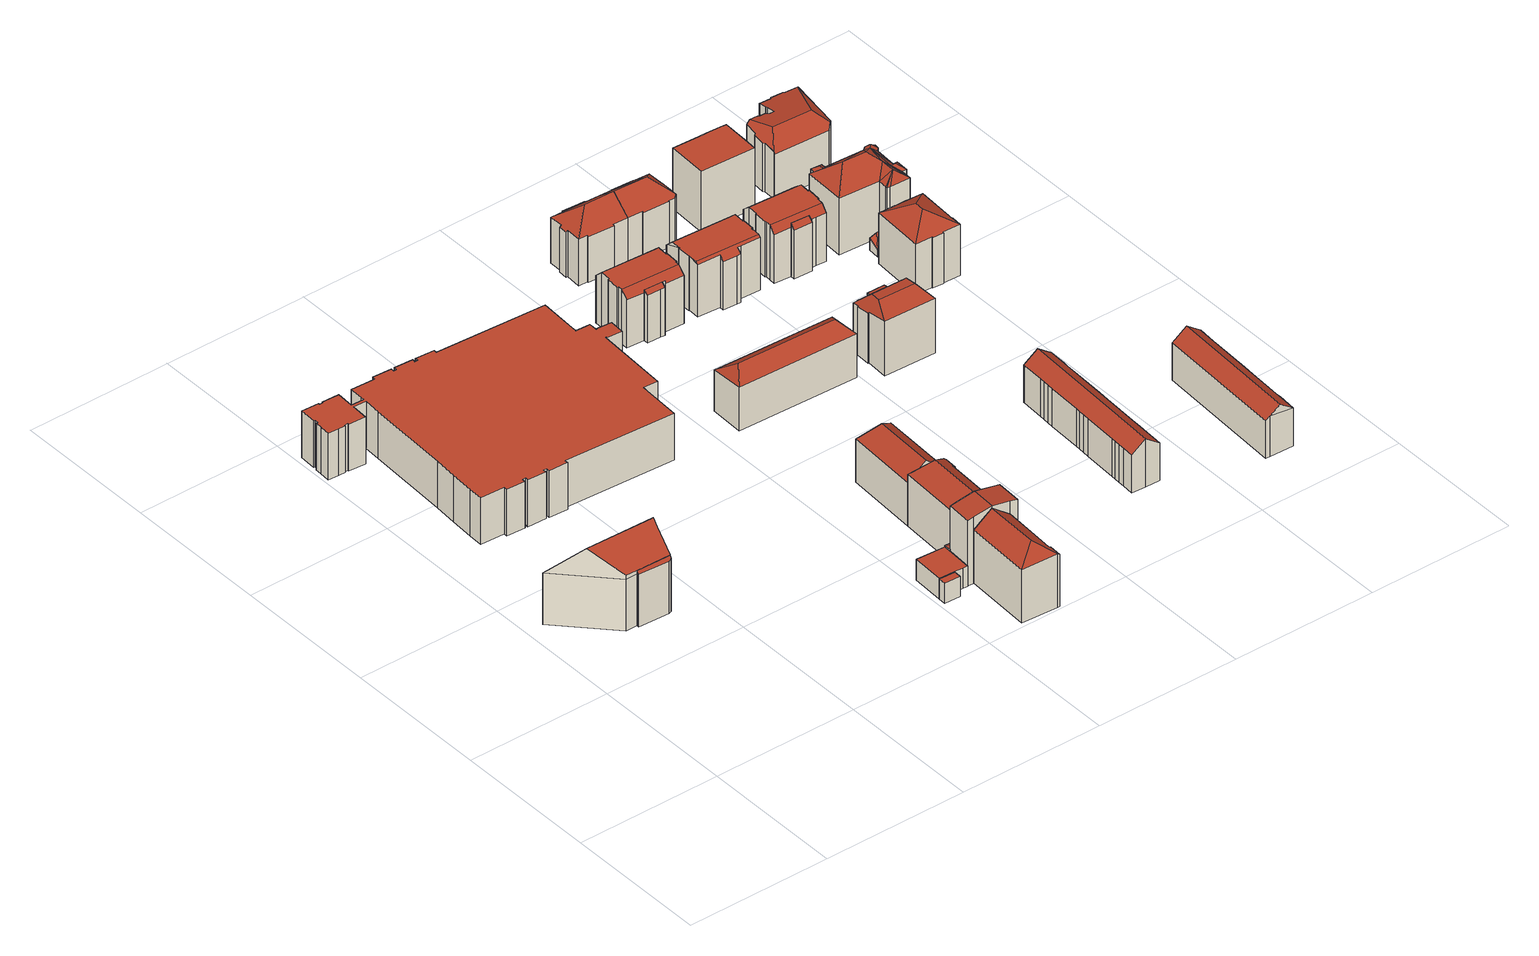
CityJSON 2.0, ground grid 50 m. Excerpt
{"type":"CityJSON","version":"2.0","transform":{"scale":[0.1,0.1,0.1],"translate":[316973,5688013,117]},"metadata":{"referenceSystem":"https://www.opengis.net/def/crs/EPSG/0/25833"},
"CityObjects":{
"building1":{"type":"Building","attributes":{"name":"Hochschule für Technik, Wirtschaft und Kultur Leipzig","Gemeindeschluessel":14713000,"Geometrietyp2DReferenz":"3000","function":"31001_3023","roofType":"9999"},"children":["building1-1","building1-2"]},
"building1-1":{"type":"BuildingPart","attributes":{"Dachtyp_tdc":"tdcPolyFlatRoof","Dachneigung":56.06,"QualitaetDacherkennung":52,"Geometrietyp2DReferenz":"3000","roofType":"2100","measuredHeight":19.74},"parents":["building1"],"geometry":[{"type":"MultiSurface","lod":"2","boundaries":[[[0,1,2,3,4]],[[1,5,6,2]],[[5,7,8,6]],[[7,9,10,8]],[[9,11,12,10]],[[11,13,14,15,12]],[[11,9,7,5,1,0,13]],[[15,3,2,6,8,10,12]],[[4,3,15,14]],[[4,14,13,0]]],"semantics":{"surfaces":[{"type":"WallSurface"},{"type":"RoofSurface"},{"type":"GroundSurface"},{"type":"ClosureSurface"}],"values":[0,0,0,0,0,0,1,2,3,3]}}]},
"building1-2":{"type":"BuildingPart","attributes":{"Dachtyp_tdc":"tdcGableRoof","Dachneigung":48.53,"QualitaetDacherkennung":80,"Geometrietyp2DReferenz":"3000","roofType":"3100","measuredHeight":28.49},"parents":["building1"],"geometry":[{"type":"MultiSurface","lod":"2","boundaries":[[[16,17,18,19]],[[17,20,21,18]],[[20,4,3,21]],[[14,22,23,15]],[[22,24,25,23]],[[24,16,19,25]],[[24,26,27,28,16]],[[29,30,31,27,26,32]],[[14,13,29,32,22]],[[22,32,26,24]],[[20,31,30,0,4]],[[17,28,27,31,20]],[[16,28,17]],[[19,18,21,3,15,23,25]],[[15,3,4,14]],[[29,13,0,30]],[[4,0,13,14]]],"semantics":{"surfaces":[{"type":"WallSurface"},{"type":"RoofSurface"},{"type":"GroundSurface"},{"type":"ClosureSurface"}],"values":[0,0,0,0,0,0,1,1,0,0,0,0,0,2,3,0,3]}}]},
"building2":{"type":"Building","attributes":{"name":"Hochschule für Technik, Wirtschaft und Kultur Leipzig","Dachtyp_tdc":"tdcGableRoof","Gemeindeschluessel":14713000,"Dachneigung":43.23,"QualitaetDacherkennung":85,"Geometrietyp2DReferenz":"3000","function":"31001_3023","roofType":"3100","measuredHeight":15.2},"geometry":[{"type":"MultiSurface","lod":"2","boundaries":[[[33,34,35,36]],[[34,37,38,35]],[[37,39,40,38]],[[39,33,36,40]],[[37,34,41]],[[33,39,42]],[[34,33,42,41]],[[39,37,41,42]],[[36,35,38,40]]],"semantics":{"surfaces":[{"type":"WallSurface"},{"type":"RoofSurface"},{"type":"GroundSurface"}],"values":[0,0,0,0,0,0,1,1,2]}}]},
"building3":{"type":"Building","attributes":{"Dachtyp_tdc":"tdcPolyFlatRoof","Gemeindeschluessel":14713000,"Dachneigung":0,"QualitaetDacherkennung":13,"Geometrietyp2DReferenz":"3000","function":"31001_9998","roofType":"1000","measuredHeight":16.68},"geometry":[{"type":"MultiSurface","lod":"2","boundaries":[[[43,44,45,46]],[[44,47,48,45]],[[47,49,50,48]],[[49,51,52,50]],[[51,53,54,52]],[[53,55,56,54]],[[55,57,58,56]],[[57,59,60,58]],[[59,61,62,60]],[[61,63,64,62]],[[63,65,66,64]],[[65,67,68,66]],[[67,69,70,68]],[[69,71,72,70]],[[71,73,74,72]],[[73,75,76,74]],[[75,77,78,76]],[[77,79,80,78]],[[79,81,82,80]],[[81,83,84,82]],[[83,85,86,84]],[[85,87,88,86]],[[87,89,90,88]],[[89,91,92,90]],[[91,93,94,92]],[[93,95,96,94]],[[95,97,98,96]],[[97,99,100,98]],[[99,101,102,100]],[[101,103,104,102]],[[103,105,106,104]],[[105,107,108,106]],[[107,109,110,108]],[[109,111,112,110]],[[111,113,114,112]],[[113,115,116,114]],[[115,117,118,116]],[[117,119,120,118]],[[119,121,122,120]],[[121,123,124,122]],[[123,125,126,124]],[[125,127,128,126]],[[127,129,130,128]],[[129,131,132,130]],[[131,133,134,132]],[[133,135,136,134]],[[135,137,138,136]],[[137,139,140,138]],[[139,141,142,140]],[[141,143,144,142]],[[143,145,146,144]],[[145,147,148,146]],[[147,149,150,148]],[[149,151,152,150]],[[151,153,154,152]],[[153,155,156,154]],[[155,157,158,156]],[[157,159,160,158]],[[159,161,162,160]],[[161,163,164,162]],[[163,165,166,164]],[[165,167,168,166]],[[167,169,170,168]],[[169,171,172,170]],[[171,173,174,172]],[[173,175,176,174]],[[175,177,178,176]],[[177,179,180,178]],[[179,181,182,180]],[[181,183,184,182]],[[183,43,46,184]],[[183,181,179,177,175,173,171,169,167,165,163,161,159,157,155,153,151,149,147,145,143,141,139,137,135,133,131,129,127,125,123,121,119,117,115,113,111,109,107,105,103,101,99,97,95,93,91,89,87,85,83,81,79,77,75,73,71,69,67,65,63,61,59,57,55,53,51,49,47,44,43]],[[46,45,48,50,52,54,56,58,60,62,64,66,68,70,72,74,76,78,80,82,84,86,88,90,92,94,96,98,100,102,104,106,108,110,112,114,116,118,120,122,124,126,128,130,132,134,136,138,140,142,144,146,148,150,152,154,156,158,160,162,164,166,168,170,172,174,176,178,180,182,184]]],"semantics":{"surfaces":[{"type":"WallSurface"},{"type":"RoofSurface"},{"type":"GroundSurface"}],"values":[0,0,0,0,0,0,0,0,0,0,0,0,0,0,0,0,0,0,0,0,0,0,0,0,0,0,0,0,0,0,0,0,0,0,0,0,0,0,0,0,0,0,0,0,0,0,0,0,0,0,0,0,0,0,0,0,0,0,0,0,0,0,0,0,0,0,0,0,0,0,0,1,2]}}]},
"building4":{"type":"Building","attributes":{"Gemeindeschluessel":14713000,"Geometrietyp2DReferenz":"3000","function":"31001_9998","roofType":"9999"},"children":["building4-1","building4-2","building4-3"]},
"building4-1":{"type":"BuildingPart","attributes":{"Dachtyp_tdc":"tdcFreeFormRoof","Dachneigung":16.24,"QualitaetDacherkennung":38,"Geometrietyp2DReferenz":"3000","roofType":"5000","measuredHeight":8.19},"parents":["building4"],"geometry":[{"type":"MultiSurface","lod":"2","boundaries":[[[185,186,187,188,189]],[[190,191,192,193,194]],[[191,195,196,192]],[[195,185,189,196]],[[190,186,197,198]],[[186,185,197]],[[185,195,198,197]],[[195,191,190,198]],[[189,188,193,192,196]],[[194,187,186,190]],[[193,188,187,194]]],"semantics":{"surfaces":[{"type":"WallSurface"},{"type":"RoofSurface"},{"type":"GroundSurface"},{"type":"ClosureSurface"}],"values":[0,0,0,0,1,1,1,1,2,0,3]}}]},
"building4-2":{"type":"BuildingPart","attributes":{"Dachtyp_tdc":"tdcPolyFlatRoof","Dachneigung":0,"QualitaetDacherkennung":84,"Geometrietyp2DReferenz":"3000","roofType":"1000","measuredHeight":7.29},"parents":["building4"],"geometry":[{"type":"MultiSurface","lod":"2","boundaries":[[[199,200,201,202,203]],[[204,205,206,207,208]],[[205,209,210,206]],[[209,211,192,210]],[[187,212,213,188]],[[212,199,203,213]],[[212,187,194,211,209,205,204,200,199]],[[203,202,207,206,210,192,193,188,213]],[[208,201,200,204]],[[208,207,202,201]],[[193,192,211,194]],[[188,193,194,187]]],"semantics":{"surfaces":[{"type":"WallSurface"},{"type":"RoofSurface"},{"type":"GroundSurface"},{"type":"ClosureSurface"}],"values":[0,0,0,0,0,0,1,2,0,3,0,3]}}]},
"building4-3":{"type":"BuildingPart","attributes":{"Dachtyp_tdc":"tdcPolyFlatRoof","Dachneigung":0,"QualitaetDacherkennung":73,"Geometrietyp2DReferenz":"3000","roofType":"1000","measuredHeight":7.26},"parents":["building4"],"geometry":[{"type":"MultiSurface","lod":"2","boundaries":[[[201,214,215,202]],[[214,216,217,215]],[[216,218,219,217]],[[218,208,207,219]],[[208,218,216,214,201]],[[202,215,217,219,207]],[[202,207,208,201]]],"semantics":{"surfaces":[{"type":"WallSurface"},{"type":"RoofSurface"},{"type":"GroundSurface"},{"type":"ClosureSurface"}],"values":[0,0,0,0,1,2,3]}}]},
"building5":{"type":"Building","attributes":{"Dachtyp_tdc":"tdcHipAndGableRoof","Gemeindeschluessel":14713000,"Dachneigung":38.61,"QualitaetDacherkennung":91,"Geometrietyp2DReferenz":"3000","function":"31001_9998","roofType":"5000","measuredHeight":24.25},"geometry":[{"type":"MultiSurface","lod":"2","boundaries":[[[220,221,222,223]],[[221,224,225,222]],[[224,226,227,225]],[[226,228,229,227]],[[228,230,231,229]],[[230,232,233,231]],[[232,234,235,233]],[[234,220,223,235]],[[230,228,236]],[[228,226,224,221,220,234,236]],[[234,232,230,236]],[[223,222,225,227,229,231,233,235]]],"semantics":{"surfaces":[{"type":"WallSurface"},{"type":"RoofSurface"},{"type":"GroundSurface"}],"values":[0,0,0,0,0,0,0,0,1,1,1,2]}}]},
"building6":{"type":"Building","attributes":{"Dachtyp_tdc":"tdcGableRoof","Gemeindeschluessel":14713000,"Dachneigung":10.09,"QualitaetDacherkennung":59,"Geometrietyp2DReferenz":"3000","function":"31001_9998","roofType":"3100","measuredHeight":24.97},"geometry":[{"type":"MultiSurface","lod":"2","boundaries":[[[237,238,239,240]],[[238,241,242,239]],[[241,243,244,242]],[[243,245,246,244]],[[245,247,248,246]],[[247,249,250,248]],[[249,251,252,250]],[[251,253,254,252]],[[253,255,256,254]],[[255,237,240,256]],[[251,249,247,245,243,241]],[[241,238,237,255,253,251]],[[240,239,242,244,246,248,250,252,254,256]]],"semantics":{"surfaces":[{"type":"WallSurface"},{"type":"RoofSurface"},{"type":"GroundSurface"}],"values":[0,0,0,0,0,0,0,0,0,0,1,1,2]}}]},
"building7":{"type":"Building","attributes":{"Dachtyp_tdc":"tdcHipAndGableRoof","Gemeindeschluessel":14713000,"Dachneigung":38.8,"QualitaetDacherkennung":93,"Geometrietyp2DReferenz":"3000","function":"31001_9998","roofType":"5000","measuredHeight":23.68},"geometry":[{"type":"MultiSurface","lod":"2","boundaries":[[[257,258,259,260]],[[258,261,262,259]],[[261,263,264,262]],[[263,265,266,264]],[[265,267,268,266]],[[267,269,270,268]],[[269,271,272,270]],[[271,273,274,272]],[[273,257,260,274]],[[269,267,275]],[[267,265,263,261,275]],[[261,258,257,273,271,269,275]],[[260,259,262,264,266,268,270,272,274]]],"semantics":{"surfaces":[{"type":"WallSurface"},{"type":"RoofSurface"},{"type":"GroundSurface"}],"values":[0,0,0,0,0,0,0,0,0,1,1,1,2]}}]},
"building8":{"type":"Building","attributes":{"Dachtyp_tdc":"tdcHipAndGableRoof","Gemeindeschluessel":14713000,"Dachneigung":38.98,"QualitaetDacherkennung":92,"Geometrietyp2DReferenz":"3000","function":"31001_9998","roofType":"5000","measuredHeight":20.49},"geometry":[{"type":"MultiSurface","lod":"2","boundaries":[[[276,277,278,279]],[[277,280,281,278]],[[280,282,283,281]],[[282,276,279,283]],[[280,277,284]],[[276,282,285]],[[277,276,285,284]],[[282,280,284,285]],[[279,278,281,283]]],"semantics":{"surfaces":[{"type":"WallSurface"},{"type":"RoofSurface"},{"type":"GroundSurface"}],"values":[0,0,0,0,1,0,1,1,2]}}]},
"building9":{"type":"Building","attributes":{"Dachtyp_tdc":"tdcHipRoof","Gemeindeschluessel":14713000,"Dachneigung":35.94,"QualitaetDacherkennung":92,"Geometrietyp2DReferenz":"3000","function":"31001_9998","roofType":"3200","measuredHeight":19.47},"geometry":[{"type":"MultiSurface","lod":"2","boundaries":[[[286,287,288,289]],[[287,290,291,288]],[[290,292,293,291]],[[292,286,289,293]],[[290,287,294]],[[286,292,295]],[[287,286,295,294]],[[292,290,294,295]],[[289,288,291,293]]],"semantics":{"surfaces":[{"type":"WallSurface"},{"type":"RoofSurface"},{"type":"GroundSurface"}],"values":[0,0,0,0,1,1,1,1,2]}}]},
"building10":{"type":"Building","attributes":{"Gemeindeschluessel":14713000,"Geometrietyp2DReferenz":"3000","function":"31001_9998","roofType":"9999"},"children":["building10-1","building10-2"]},
"building10-1":{"type":"BuildingPart","attributes":{"Dachtyp_tdc":"tdcPolyFlatRoof","Dachneigung":36.35,"QualitaetDacherkennung":48,"Geometrietyp2DReferenz":"3000","roofType":"2100","measuredHeight":18.18},"parents":["building10"],"geometry":[{"type":"MultiSurface","lod":"2","boundaries":[[[296,297,298,299,300]],[[297,301,302,298]],[[301,303,304,302]],[[303,305,306,304]],[[305,307,308,306]],[[307,309,308]],[[310,307,305,303,301,297,296]],[[299,298,302,304,306,308,311]],[[312,309,307,310]],[[312,311,308,309]],[[296,300,312,310]],[[300,299,311,312]]],"semantics":{"surfaces":[{"type":"WallSurface"},{"type":"RoofSurface"},{"type":"GroundSurface"},{"type":"ClosureSurface"}],"values":[0,0,0,0,0,0,1,2,0,3,0,3]}}]},
"building10-2":{"type":"BuildingPart","attributes":{"Dachtyp_tdc":"tdcCutGableRoof","Dachneigung":0.42,"QualitaetDacherkennung":56,"Geometrietyp2DReferenz":"3000","roofType":"9999","measuredHeight":19.61},"parents":["building10"],"geometry":[{"type":"MultiSurface","lod":"2","boundaries":[[[313,314,315,316]],[[314,317,318,315]],[[317,319,320,318]],[[319,300,299,320]],[[309,321,322,308]],[[321,323,324,322]],[[323,325,326,324]],[[325,327,328,326]],[[327,329,330,328]],[[329,331,332,330]],[[331,333,334,332]],[[333,335,336,334]],[[335,337,338,336]],[[337,339,340,338]],[[339,341,342,340]],[[341,343,344,342]],[[343,345,346,344]],[[345,347,348,346]],[[347,349,350,348]],[[349,351,352,350]],[[351,313,316,352]],[[347,345,343,341,339,337,335,333]],[[323,321,309,312,300,319,317]],[[333,331,329,327,325,323,317,314,313,351,349,347]],[[316,315,318,320,299,311,308,322,324,326,328,330,332,334,336,338,340,342,344,346,348,350,352]],[[311,299,300,312]],[[308,311,312,309]]],"semantics":{"surfaces":[{"type":"WallSurface"},{"type":"RoofSurface"},{"type":"GroundSurface"},{"type":"ClosureSurface"}],"values":[0,0,0,0,0,0,0,0,0,0,0,0,0,0,0,0,0,0,0,0,0,1,1,1,2,3,3]}}]},
"building11":{"type":"Building","attributes":{"Gemeindeschluessel":14713000,"Geometrietyp2DReferenz":"3000","function":"31001_9998","roofType":"9999"},"children":["building11-1","building11-2"]},
"building11-1":{"type":"BuildingPart","attributes":{"Dachtyp_tdc":"tdcHipAndGableRoof","Dachneigung":38.17,"QualitaetDacherkennung":63,"Geometrietyp2DReferenz":"3000","roofType":"5000","measuredHeight":21.89},"parents":["building11"],"geometry":[{"type":"MultiSurface","lod":"2","boundaries":[[[353,354,355]],[[353,356,357,354]],[[356,358,359,357]],[[358,360,361,359]],[[360,362,363,361]],[[362,364,365,363]],[[364,366,367,365]],[[366,368,369,367]],[[368,370,371,369]],[[370,372,373,371]],[[372,374,375,373]],[[374,376,377,375]],[[376,378,379,377]],[[378,380,381,379]],[[380,382,383,381]],[[382,384,383]],[[380,378,376,374,372,370,385]],[[370,368,366,364,362,360,358,385]],[[358,356,353,382,380,385]],[[354,357,359,361,363,365,367,369,371,373,375,377,379,381,383]],[[353,355,384,382]],[[355,354,383,384]]],"semantics":{"surfaces":[{"type":"WallSurface"},{"type":"RoofSurface"},{"type":"GroundSurface"},{"type":"ClosureSurface"}],"values":[0,0,0,0,0,0,0,0,0,0,0,0,0,0,0,0,1,1,1,2,0,3]}}]},
"building11-2":{"type":"BuildingPart","attributes":{"Dachtyp_tdc":"tdcFreeFormRoof","Dachneigung":49.92,"QualitaetDacherkennung":23,"Geometrietyp2DReferenz":"3000","roofType":"5000","measuredHeight":16.18},"parents":["building11"],"geometry":[{"type":"MultiSurface","lod":"2","boundaries":[[[386,387,388,389]],[[387,355,354,388]],[[384,386,389,383]],[[390,355,387]],[[391,390,387,386]],[[391,386,384]],[[390,391,384,355]],[[389,388,354,383]],[[383,354,355,384]]],"semantics":{"surfaces":[{"type":"WallSurface"},{"type":"RoofSurface"},{"type":"GroundSurface"},{"type":"ClosureSurface"}],"values":[0,0,0,1,1,1,1,2,3]}}]},
"building12":{"type":"Building","attributes":{"Dachtyp_tdc":"tdcFreeFormRoof","Gemeindeschluessel":14713000,"Dachneigung":0.234,"QualitaetDacherkennung":62,"Geometrietyp2DReferenz":"3000","function":"31001_9998","roofType":"5000","measuredHeight":19.48},"geometry":[{"type":"MultiSurface","lod":"2","boundaries":[[[392,393,394,395]],[[393,396,397,394]],[[396,398,399,397]],[[398,400,401,399]],[[400,402,403,401]],[[402,404,405,403]],[[404,406,407,405]],[[406,408,409,407]],[[408,410,411,409]],[[410,412,413,411]],[[412,414,415,413]],[[414,416,417,415]],[[416,418,419,417]],[[418,420,421,419]],[[420,422,423,421]],[[422,424,425,423]],[[424,426,427,425]],[[426,428,429,427]],[[428,430,431,429]],[[430,392,395,431]],[[404,402,400,398,432,433]],[[422,420,418,416,414,434,435,428,426,424]],[[406,433,432,396,393,392,430,435,434,412,410,408]],[[398,396,432]],[[414,412,434]],[[406,404,433]],[[430,428,435]],[[395,394,397,399,401,403,405,407,409,411,413,415,417,419,421,423,425,427,429,431]]],"semantics":{"surfaces":[{"type":"WallSurface"},{"type":"RoofSurface"},{"type":"GroundSurface"}],"values":[0,0,0,0,0,0,0,0,0,0,0,0,0,0,0,0,0,0,0,0,1,1,1,0,0,0,0,2]}}]},
"building13":{"type":"Building","attributes":{"Dachtyp_tdc":"tdcGableRoof","Gemeindeschluessel":14713000,"Dachneigung":36.51,"QualitaetDacherkennung":98,"Geometrietyp2DReferenz":"3000","function":"31001_9998","roofType":"3100","measuredHeight":17.1},"geometry":[{"type":"MultiSurface","lod":"2","boundaries":[[[436,437,438,439]],[[437,440,441,438]],[[440,442,443,441]],[[442,444,445,443]],[[444,446,447,445]],[[446,448,449,447]],[[448,450,451,449]],[[450,452,453,451]],[[452,454,455,453]],[[454,456,457,455]],[[456,458,459,457]],[[458,460,461,459]],[[460,462,463,461]],[[462,464,465,463]],[[464,466,467,465]],[[466,468,469,467]],[[468,470,471,469]],[[470,472,473,471]],[[472,474,475,473]],[[474,476,477,475]],[[476,478,479,477]],[[478,480,481,479]],[[480,482,483,481]],[[482,484,485,483]],[[484,486,487,485]],[[486,488,489,487]],[[488,490,491,489]],[[490,436,439,491]],[[486,484,482,480,478,476,474,472,470,468,466,464,462,460,458,456,454]],[[454,452,450,448,446,444,442,440,437,436,490,488,486]],[[439,438,441,443,445,447,449,451,453,455,457,459,461,463,465,467,469,471,473,475,477,479,481,483,485,487,489,491]]],"semantics":{"surfaces":[{"type":"WallSurface"},{"type":"RoofSurface"},{"type":"GroundSurface"}],"values":[0,0,0,0,0,0,0,0,0,0,0,0,0,0,0,0,0,0,0,0,0,0,0,0,0,0,0,0,1,1,2]}}]},
"building14":{"type":"Building","attributes":{"Gemeindeschluessel":14713000,"Geometrietyp2DReferenz":"3000","function":"31001_9998","roofType":"9999"},"children":["building14-1","building14-2"]},
"building14-1":{"type":"BuildingPart","attributes":{"Dachtyp_tdc":"tdcCutTentRoof","Dachneigung":45.04,"QualitaetDacherkennung":46,"Geometrietyp2DReferenz":"3000","roofType":"9999","measuredHeight":22.17},"parents":["building14"],"geometry":[{"type":"MultiSurface","lod":"2","boundaries":[[[492,493,494,495]],[[493,496,497,494]],[[496,498,499,497]],[[498,500,501,499]],[[500,502,503,501]],[[502,504,505,503]],[[504,506,507,505]],[[506,508,509,507]],[[508,510,511,509]],[[512,513,514,515]],[[513,516,517,514]],[[516,518,519,517]],[[518,492,495,519]],[[498,496,520,521]],[[508,506,504,502,500,498,521,522]],[[513,512,510,508,522,523]],[[496,493,492,518,516,513,523,520]],[[523,522,521,520]],[[495,494,497,499,501,503,505,507,509,511,515,514,517,519]],[[512,515,511,510]]],"semantics":{"surfaces":[{"type":"WallSurface"},{"type":"RoofSurface"},{"type":"GroundSurface"},{"type":"ClosureSurface"}],"values":[0,0,0,0,0,0,0,0,0,0,0,0,0,1,1,1,1,1,2,3]}}]},
"building14-2":{"type":"BuildingPart","attributes":{"Dachtyp_tdc":"tdcPolyFlatRoof","Dachneigung":7.81,"QualitaetDacherkennung":80,"Geometrietyp2DReferenz":"3000","roofType":"2100","measuredHeight":17.2},"parents":["building14"],"geometry":[{"type":"MultiSurface","lod":"2","boundaries":[[[524,525,526,511]],[[525,527,528,526]],[[527,529,530,528]],[[529,531,532,530]],[[531,533,534,532]],[[533,535,512,515,534]],[[524,511,510]],[[536,535,533,531,529,527,525,524]],[[526,528,530,532,534,515,528,537,511]],[[538,539,512,535,536]],[[511,537,538,510]],[[537,528,539,538]],[[528,515,512,539]],[[524,510,538,536]]],"semantics":{"surfaces":[{"type":"WallSurface"},{"type":"RoofSurface"},{"type":"GroundSurface"},{"type":"ClosureSurface"}],"values":[0,0,0,0,0,0,0,1,2,0,3,3,3,3]}}]},
"building15":{"type":"Building","attributes":{"Dachtyp_tdc":"tdcFreeFormRoof","Gemeindeschluessel":14713000,"Dachneigung":37.3,"QualitaetDacherkennung":60,"Geometrietyp2DReferenz":"3000","function":"31001_9998","roofType":"5000","measuredHeight":21.86},"geometry":[{"type":"MultiSurface","lod":"2","boundaries":[[[540,356,357,361]],[[356,541,542,357]],[[541,543,544,542]],[[543,545,546,544]],[[545,547,548,546]],[[547,549,550,548]],[[549,551,552,550]],[[551,553,554,552]],[[553,555,556,554]],[[555,557,558,556]],[[557,559,560,558]],[[559,561,562,560]],[[561,563,564,562]],[[563,565,566,564]],[[565,567,568,566]],[[567,569,570,568]],[[569,540,361,570]],[[555,553,551,549,571,572,573,559,557]],[[545,572,547]],[[543,572,545]],[[541,572,543]],[[356,572,541]],[[572,356,358]],[[571,547,572]],[[563,561,573,572,358,540,569,567,565]],[[549,547,571]],[[356,540,358]],[[561,559,573]],[[361,357,542,544,546,548,550,552,554,556,558,560,562,564,566,568,570]]],"semantics":{"surfaces":[{"type":"WallSurface"},{"type":"RoofSurface"},{"type":"GroundSurface"}],"values":[0,0,0,0,0,0,0,0,0,0,0,0,0,0,0,0,0,1,1,1,1,1,1,1,1,0,0,0,2]}}]},
"building16":{"type":"Building","attributes":{"Dachtyp_tdc":"tdcGableRoof","Gemeindeschluessel":14713000,"Dachneigung":61.48,"QualitaetDacherkennung":2,"Geometrietyp2DReferenz":"3000","function":"31001_9998","roofType":"3100","measuredHeight":7.5},"geometry":[{"type":"MultiSurface","lod":"2","boundaries":[[[574,575,576,577]],[[575,578,579,576]],[[578,580,581,579]],[[580,574,577,581]],[[578,575,582]],[[574,580,583]],[[575,574,583,582]],[[580,578,582,583]],[[577,576,579,581]]],"semantics":{"surfaces":[{"type":"WallSurface"},{"type":"RoofSurface"},{"type":"GroundSurface"}],"values":[0,0,0,0,0,0,1,1,2]}}]},
"building17":{"type":"Building","attributes":{"Gemeindeschluessel":14713000,"Geometrietyp2DReferenz":"3000","function":"31001_9998","roofType":"9999"},"children":["building17-1","building17-2"]},
"building17-1":{"type":"BuildingPart","attributes":{"Dachtyp_tdc":"tdcPolyFlatRoof","Dachneigung":46.58,"QualitaetDacherkennung":44,"Geometrietyp2DReferenz":"3000","roofType":"2100","measuredHeight":18.96},"parents":["building17"],"geometry":[{"type":"MultiSurface","lod":"2","boundaries":[[[584,585,586,587]],[[585,588,586]],[[589,590,591,592,593]],[[590,584,587,591]],[[590,589,585,584]],[[587,586,592,591]],[[589,593,588,585]],[[593,592,586,588]]],"semantics":{"surfaces":[{"type":"WallSurface"},{"type":"RoofSurface"},{"type":"GroundSurface"},{"type":"ClosureSurface"}],"values":[0,0,0,0,1,2,0,3]}}]},
"building17-2":{"type":"BuildingPart","attributes":{"Dachtyp_tdc":"tdcCutGableRoof","Dachneigung":0.24,"QualitaetDacherkennung":74,"Geometrietyp2DReferenz":"3000","roofType":"9999","measuredHeight":19.77},"parents":["building17"],"geometry":[{"type":"MultiSurface","lod":"2","boundaries":[[[594,595,596,597]],[[595,598,599,596]],[[598,600,601,599]],[[600,602,603,601]],[[602,604,605,603]],[[604,593,592,605]],[[588,606,607,586]],[[606,608,609,607]],[[608,610,611,609]],[[610,612,613,611]],[[612,614,615,613]],[[614,616,617,615]],[[616,618,619,617]],[[618,620,621,619]],[[620,622,623,621]],[[622,624,625,623]],[[624,626,627,625]],[[626,628,629,627]],[[628,630,631,629]],[[630,632,633,631]],[[632,634,635,633]],[[634,636,637,635]],[[636,594,597,637]],[[632,630,628,626,624,622,620,618]],[[608,606,588,593,604,602,600,598]],[[618,616,614,612,610,608,598,595,594,636,634,632]],[[597,596,599,601,603,605,592,586,607,609,611,613,615,617,619,621,623,625,627,629,631,633,635,637]],[[586,592,593,588]]],"semantics":{"surfaces":[{"type":"WallSurface"},{"type":"RoofSurface"},{"type":"GroundSurface"},{"type":"ClosureSurface"}],"values":[0,0,0,0,0,0,0,0,0,0,0,0,0,0,0,0,0,0,0,0,0,0,0,1,1,1,2,3]}}]},
"building18":{"type":"Building","attributes":{"Gemeindeschluessel":14713000,"Geometrietyp2DReferenz":"3000","function":"31001_9998","roofType":"9999"},"children":["building18-1","building18-2"]},
"building18-1":{"type":"BuildingPart","attributes":{"Dachtyp_tdc":"tdcPolyFlatRoof","Dachneigung":0,"QualitaetDacherkennung":31,"Geometrietyp2DReferenz":"3000","roofType":"1000","measuredHeight":21.61},"parents":["building18"],"geometry":[{"type":"MultiSurface","lod":"2","boundaries":[[[638,639,640,641]],[[639,642,643,640]],[[642,644,645,643]],[[644,646,647,645]],[[646,648,649,647]],[[648,650,651,652,649]],[[653,638,641,654,655]],[[653,650,648,646,644,642,639,638]],[[641,640,643,645,647,649,652,654]],[[655,651,650,653]],[[655,654,652,651]]],"semantics":{"surfaces":[{"type":"WallSurface"},{"type":"RoofSurface"},{"type":"GroundSurface"},{"type":"ClosureSurface"}],"values":[0,0,0,0,0,0,0,1,2,0,3]}}]},
"building18-2":{"type":"BuildingPart","attributes":{"Dachtyp_tdc":"tdcFreeFormRoof","Dachneigung":28.87,"QualitaetDacherkennung":14,"Geometrietyp2DReferenz":"3000","roofType":"5000","measuredHeight":12.18},"parents":["building18"],"geometry":[{"type":"MultiSurface","lod":"2","boundaries":[[[656,655,654,657]],[[651,658,659,652]],[[658,656,657,659]],[[660,658,651]],[[661,660,651,655]],[[661,655,656]],[[660,661,656,658]],[[657,654,652,659]],[[652,654,655,651]]],"semantics":{"surfaces":[{"type":"WallSurface"},{"type":"RoofSurface"},{"type":"GroundSurface"},{"type":"ClosureSurface"}],"values":[0,0,0,1,1,1,1,2,3]}}]},
"building19":{"type":"Building","attributes":{"Dachtyp_tdc":"tdcFreeFormRoof","Gemeindeschluessel":14713000,"Dachneigung":36.35,"QualitaetDacherkennung":97,"Geometrietyp2DReferenz":"3000","function":"31001_9998","roofType":"5000","measuredHeight":17.14},"geometry":[{"type":"MultiSurface","lod":"2","boundaries":[[[662,663,664,665]],[[663,666,667,664]],[[666,668,669,667]],[[668,670,671,669]],[[670,672,673,671]],[[672,674,675,673]],[[674,676,677,675]],[[676,678,679,677]],[[678,680,681,679]],[[680,682,683,681]],[[682,684,685,683]],[[684,686,687,685]],[[686,662,665,687]],[[688,689,662,686,684]],[[678,676,674,672,670,668,666,663,689,688,682,680]],[[663,662,689]],[[684,682,688]],[[665,664,667,669,671,673,675,677,679,681,683,685,687]]],"semantics":{"surfaces":[{"type":"WallSurface"},{"type":"RoofSurface"},{"type":"GroundSurface"}],"values":[0,0,0,0,0,0,0,0,0,0,0,0,0,1,1,0,0,2]}}]},
"building20":{"type":"Building","attributes":{"Dachtyp_tdc":"tdcHipRoof","Gemeindeschluessel":14713000,"Dachneigung":31.87,"QualitaetDacherkennung":61,"Geometrietyp2DReferenz":"3000","function":"31001_9998","roofType":"3200","measuredHeight":22.84},"geometry":[{"type":"MultiSurface","lod":"2","boundaries":[[[690,691,692,693]],[[691,694,695,692]],[[694,696,697,695]],[[696,698,699,697]],[[698,700,701,699]],[[700,702,703,701]],[[702,704,705,703]],[[704,706,707,705]],[[706,708,709,707]],[[708,710,711,709]],[[710,712,713,711]],[[712,714,715,713]],[[714,716,717,715]],[[716,690,693,717]],[[700,698,696,694,691,690,718]],[[712,710,708,706,704,702,719]],[[690,716,714,712,719,718]],[[702,700,718,719]],[[693,692,695,697,699,701,703,705,707,709,711,713,715,717]]],"semantics":{"surfaces":[{"type":"WallSurface"},{"type":"RoofSurface"},{"type":"GroundSurface"}],"values":[0,0,0,0,0,0,0,0,0,0,0,0,0,0,1,1,1,1,2]}}]},
"building21":{"type":"Building","attributes":{"Dachtyp_tdc":"tdcFreeFormRoof","Gemeindeschluessel":14713000,"Dachneigung":44.09,"QualitaetDacherkennung":13,"Geometrietyp2DReferenz":"3000","function":"31001_9998","roofType":"5000","measuredHeight":5.83},"geometry":[{"type":"MultiSurface","lod":"2","boundaries":[[[720,721,722,723]],[[721,724,725,722]],[[724,726,727,725]],[[726,728,729,727]],[[728,730,731,729]],[[730,720,723,731]],[[732,728,726]],[[724,721,720,733,732,726]],[[732,733,730,728]],[[720,730,733]],[[723,722,725,727,729,731]]],"semantics":{"surfaces":[{"type":"WallSurface"},{"type":"RoofSurface"},{"type":"GroundSurface"}],"values":[0,0,0,0,0,0,1,1,1,0,2]}}]},
"building22":{"type":"Building","attributes":{"Dachtyp_tdc":"tdcFreeFormRoof","Gemeindeschluessel":14713000,"Dachneigung":38,"QualitaetDacherkennung":22,"Geometrietyp2DReferenz":"3000","function":"31001_9998","roofType":"5000","measuredHeight":25.91},"geometry":[{"type":"MultiSurface","lod":"2","boundaries":[[[734,735,736,737]],[[735,738,739,736]],[[738,740,741,739]],[[740,742,743,741]],[[742,744,745,743]],[[744,746,747,745]],[[746,748,749,747]],[[748,750,751,749]],[[750,752,753,751]],[[752,754,755,753]],[[754,756,757,755]],[[756,758,759,757]],[[758,760,761,759]],[[760,762,763,761]],[[762,764,765,763]],[[764,766,767,765]],[[766,768,769,767]],[[768,770,722,769]],[[770,771,723,722]],[[771,772,731,723]],[[772,734,737,731]],[[770,773,771]],[[773,770,768]],[[774,760,758]],[[775,760,774]],[[775,776,760]],[[775,777,776]],[[777,775,778]],[[776,768,766]],[[777,768,776]],[[768,777,773]],[[779,776,766,764]],[[779,764,762]],[[776,779,762,760]],[[780,774,758,756]],[[781,780,756,754]],[[781,754,752]],[[780,781,752,750]],[[775,774,780,750,748]],[[748,778,775]],[[748,782,778]],[[746,782,748]],[[783,782,746]],[[740,782,783]],[[782,740,738]],[[784,783,746,744]],[[784,744,742]],[[783,784,742,740]],[[782,738,735]],[[777,778,782,735,734]],[[734,773,777]],[[772,773,734]],[[773,772,771]],[[737,736,739,741,743,745,747,749,751,753,755,757,759,761,763,765,767,769,722,723,731]]],"semantics":{"surfaces":[{"type":"WallSurface"},{"type":"RoofSurface"},{"type":"GroundSurface"}],"values":[0,0,0,0,0,0,0,0,0,0,0,0,0,0,0,0,0,0,0,0,0,1,1,1,1,1,1,1,1,1,1,1,1,1,1,1,1,1,1,1,1,1,1,1,1,1,1,1,1,1,1,1,1,2]}}]},
"building23":{"type":"Building","attributes":{"Dachtyp_tdc":"tdcFreeFormRoof","Gemeindeschluessel":14713000,"Dachneigung":10.03,"QualitaetDacherkennung":27,"Geometrietyp2DReferenz":"3000","function":"31001_9998","roofType":"5000","measuredHeight":21.53},"geometry":[{"type":"MultiSurface","lod":"2","boundaries":[[[785,786,787,788]],[[786,789,790,787]],[[789,791,792,790]],[[791,793,794,792]],[[793,795,796,794]],[[795,797,798,796]],[[797,799,800,798]],[[799,801,802,800]],[[801,803,804,802]],[[803,805,806,804]],[[805,807,808,806]],[[807,809,810,808]],[[809,811,812,810]],[[811,813,814,812]],[[813,815,816,814]],[[815,817,818,816]],[[817,819,820,818]],[[819,821,822,820]],[[821,823,824,822]],[[823,825,826,824]],[[825,827,828,826]],[[827,829,830,828]],[[829,831,832,830]],[[831,833,834,832]],[[833,785,788,834]],[[835,836,821,819,817,815,813,837]],[[805,803,838,839,840]],[[807,840,839,835,837,811,809]],[[839,838,801,799,797,795,793,791,789,786,785,833,831,829,827,825,823,836,835]],[[803,801,838]],[[813,811,837]],[[823,821,836]],[[807,805,840]],[[788,787,790,792,794,796,798,800,802,804,806,808,810,812,814,816,818,820,822,824,826,828,830,832,834]]],"semantics":{"surfaces":[{"type":"WallSurface"},{"type":"RoofSurface"},{"type":"GroundSurface"}],"values":[0,0,0,0,0,0,0,0,0,0,0,0,0,0,0,0,0,0,0,0,0,0,0,0,0,1,1,1,1,0,0,0,0,2]}}]}
},
"vertices":[
[379,681,209],[379,676,202],[379,676,12],[379,681,12],[379,681,197],[376,675,201],[376,675,12],[376,674,199],[376,674,12],[368,673,197],[368,673,12],[261,677,199],[261,677,12],[261,684,209],[261,684,197],[261,684,12],
[383,848,198],[383,841,197],[383,841,12],[383,848,12],[380,741,197],[380,741,12],[221,685,197],[221,685,12],[54,857,197],[54,857,12],[142,767,297],[381,760,297],[383,841,205],[261,684,210],[379,681,211],[380,741,276],[221,685,210],
[422,739,119],[380,741,119],[380,741,14],[422,739,14],[383,841,119],[383,841,14],[424,840,119],[424,840,14],[382,791,166],[423,790,166],
[485,1875,181],[866,1854,181],[866,1854,14],[485,1875,14],[859,1723,181],[859,1723,14],[858,1704,181],[858,1704,14],[908,1702,181],[908,1702,14],[907,1671,181],[907,1671,14],[908,1671,181],[908,1671,14],[909,1675,181],[909,1675,14],[962,1671,181],[962,1671,14],[959,1619,181],[959,1619,14],[905,1622,181],[905,1622,14],[906,1626,181],[906,1626,14],[904,1626,181],[904,1626,14],[890,1371,181],[890,1371,14],[840,1374,181],[840,1374,14],[839,1355,181],[839,1355,14],[832,1224,181],[832,1224,14],[451,1245,181],[451,1245,14],[449,1245,181],[449,1245,14],[449,1234,181],[449,1234,14],[384,1237,181],[384,1237,14],[384,1248,181],[384,1248,14],[374,1249,181],[374,1249,14],[374,1238,181],[374,1238,14],[309,1241,181],[309,1241,14],[310,1253,181],[310,1253,14],[299,1253,181],[299,1253,14],[299,1242,181],[299,1242,14],[234,1245,181],[234,1245,14],[235,1257,181],[235,1257,14],[152,1261,181],[152,1261,14],[154,1310,181],[154,1310,14],[159,1392,181],[159,1392,14],[164,1471,181],[164,1471,14],[179,1760,181],[179,1760,14],[182,1819,181],[182,1819,14],[139,1822,181],[139,1822,14],[135,1763,181],[135,1763,14],[76,1766,181],[76,1766,14],[76,1771,181],[76,1771,14],[64,1771,181],[64,1771,14],[64,1767,181],[64,1767,14],[40,1768,181],[40,1768,14],[4,1770,181],[4,1770,14],[6,1806,181],[6,1806,14],[8,1829,181],[8,1829,14],[12,1829,181],[12,1829,14],[13,1842,181],[13,1842,14],[8,1842,181],[8,1842,14],[12,1901,181],[12,1901,14],[71,1898,181],[71,1898,14],[71,1893,181],[71,1893,14],[83,1893,181],[83,1893,14],[83,1897,181],[83,1897,14],[142,1894,181],[142,1894,14],[139,1834,181],[139,1834,14],[183,1832,181],[183,1832,14],[184,1843,181],[184,1843,14],[186,1891,181],[186,1891,14],[269,1887,181],[269,1887,14],[270,1898,181],[270,1898,14],[335,1894,181],[335,1894,14],[334,1883,181],[334,1883,14],[344,1883,181],[344,1883,14],[345,1894,181],[345,1894,14],[410,1890,181],[410,1890,14],[409,1879,181],[409,1879,14],[419,1879,181],[419,1879,14],[420,1890,181],[420,1890,14],[485,1886,181],[485,1886,14],[484,1875,181],[484,1875,14],
[1147,333,80],[1125,334,80],[1125,334,74],[1125,334,1],[1147,333,1],[1126,359,80],[1126,360,79],[1126,360,1],[1126,359,1],[1126,359,74],[1148,358,80],[1148,358,1],[1136,344,83],[1137,348,83],
[1102,249,74],[1075,250,74],[1075,250,73],[1075,250,1],[1102,249,1],[1020,253,74],[1025,364,74],[1025,364,1],[1020,253,1],[1020,253,73],[1027,365,74],[1027,365,1],[1126,360,74],[1120,248,74],[1120,248,1],
[1074,229,73],[1074,229,1],[1074,224,73],[1074,224,1],[1019,227,73],[1019,227,1],
[1269,240,195],[1258,52,195],[1258,52,3],[1269,240,3],[1266,51,189],[1266,51,3],[1264,8,188],[1264,8,3],[1256,8,195],[1256,8,3],[1130,14,194],[1130,14,3],[1142,247,194],[1142,247,3],[1205,243,245],[1205,243,3],[1195,53,245],
[1295,238,235],[1269,240,240],[1269,240,2],[1295,238,2],[1206,243,251],[1206,243,2],[1142,247,240],[1142,247,2],[1120,248,236],[1120,248,2],[1125,334,236],[1125,334,2],[1147,333,240],[1147,333,2],[1210,330,251],[1210,330,2],[1273,327,240],[1273,327,2],[1299,325,236],[1299,325,2],
[1283,517,195],[1273,327,195],[1273,327,9],[1283,517,9],[1211,330,245],[1211,330,9],[1147,333,193],[1147,333,9],[1148,358,193],[1148,358,9],[1159,568,194],[1159,568,9],[1285,561,195],[1285,561,9],[1293,561,189],[1293,561,9],[1291,516,189],[1291,516,9],[1221,521,245],
[1159,568,163],[1173,822,164],[1173,822,10],[1159,568,10],[1298,818,165],[1298,818,10],[1285,561,165],[1285,561,10],[1234,780,215],[1223,565,215],
[1476,1193,177],[1056,1208,177],[1056,1208,20],[1476,1193,20],[1061,1326,167],[1061,1326,20],[1480,1310,167],[1480,1310,20],[1094,1259,215],[1439,1246,215],
[1190,1710,197],[1180,1711,197],[1180,1711,15],[1190,1710,15],[1190,1710,186],[1179,1697,187],[1179,1697,15],[1165,1698,186],[1165,1698,15],[1118,1700,186],[1118,1700,15],[1118,1715,197],[1118,1715,15],[1118,1715,186],[1190,1711,197],[1190,1711,15],[1190,1711,186],
[1262,1747,211],[1259,1747,211],[1259,1747,15],[1262,1747,15],[1258,1732,211],[1258,1732,15],[1257,1707,186],[1257,1707,15],[1056,1719,187],[1056,1719,15],[1057,1743,211],[1057,1743,15],[1058,1758,211],[1058,1758,15],[1054,1758,211],[1054,1758,15],[1057,1804,211],[1057,1804,15],[1060,1804,211],[1060,1804,15],[1062,1840,212],[1062,1840,15],[1063,1864,188],[1063,1864,15],[1063,1867,185],[1063,1867,15],[1063,1869,183],[1063,1869,15],[1263,1858,182],[1263,1858,15],[1263,1856,183],[1263,1856,15],[1263,1852,188],[1263,1852,15],[1262,1829,212],[1262,1829,15],[1261,1793,211],[1261,1793,15],[1264,1793,211],[1264,1793,15],
[1266,2162,179],[1266,2162,16],[1266,2162,172],[1313,2160,179],[1313,2160,16],[1309,2091,235],[1309,2091,16],[1306,2023,182],[1306,2023,16],[1255,2026,182],[1255,2026,16],[1255,2022,179],[1255,2022,16],[1164,2027,180],[1164,2027,16],[1164,2031,182],[1164,2031,16],[1133,2033,182],[1133,2033,16],[1136,2086,181],[1136,2086,16],[1131,2086,177],[1131,2086,16],[1132,2118,176],[1132,2118,16],[1138,2118,181],[1138,2118,16],[1140,2167,179],[1140,2167,16],[1189,2165,179],[1189,2165,16],[1189,2165,172],[1204,2096,235],
[1189,2176,172],[1267,2172,172],[1267,2172,16],[1189,2176,16],[1262,2167,178],[1194,2170,178],
[1304,1745,211],[1305,1790,211],[1305,1790,16],[1304,1745,16],[1308,1790,211],[1308,1790,16],[1311,1850,188],[1311,1850,16],[1311,1854,184],[1311,1854,16],[1532,1842,184],[1532,1842,16],[1531,1838,188],[1531,1838,16],[1529,1778,211],[1529,1778,16],[1532,1778,211],[1532,1778,16],[1530,1733,211],[1530,1733,16],[1526,1733,211],[1526,1733,16],[1524,1692,204],[1524,1692,16],[1456,1695,204],[1456,1695,16],[1445,1696,204],[1445,1696,16],[1444,1682,189],[1444,1682,16],[1431,1682,189],[1431,1682,16],[1382,1685,189],[1382,1685,16],[1383,1699,204],[1383,1699,16],[1305,1704,204],[1305,1704,16],[1307,1745,211],[1307,1745,16],[1310,1826,211],[1530,1814,211],[1525,1699,211],[1305,1711,211],
[1868,722,154],[1867,699,154],[1867,699,19],[1868,722,19],[1860,566,154],[1860,566,19],[1859,547,154],[1859,547,19],[1858,526,154],[1858,526,19],[1851,392,154],[1851,392,19],[1850,372,154],[1850,372,19],[1849,351,154],[1849,351,19],[1845,274,154],[1845,274,19],[1796,276,190],[1796,276,19],[1747,279,153],[1747,279,19],[1749,318,153],[1749,318,19],[1750,340,153],[1750,340,19],[1751,360,153],[1751,360,19],[1752,375,153],[1752,375,19],[1758,490,153],[1758,490,19],[1759,513,153],[1759,513,19],[1760,533,153],[1760,533,19],[1761,548,153],[1761,548,19],[1767,665,153],[1767,665,19],[1768,686,153],[1768,686,19],[1769,705,153],[1769,705,19],[1770,722,153],[1770,722,19],[1774,800,153],[1774,800,19],[1774,805,153],[1774,805,19],[1823,802,190],[1823,802,19],[1872,800,154],[1872,800,19],[1869,739,154],[1869,739,19],
[1732,1221,196],[1729,1220,201],[1729,1220,18],[1732,1221,18],[1726,1146,212],[1726,1146,18],[1545,1152,212],[1545,1152,18],[1548,1227,200],[1548,1227,18],[1545,1227,197],[1545,1227,18],[1547,1278,189],[1547,1278,18],[1550,1278,192],[1550,1278,18],[1550,1302,188],[1550,1302,18],[1566,1302,188],[1566,1302,18],[1672,1299,188],[1732,1297,188],[1732,1297,18],[1672,1299,18],[1731,1272,191],[1731,1272,18],[1734,1271,188],[1734,1271,18],[1702,1209,240],[1573,1213,240],[1577,1251,238],[1701,1247,238],
[1566,1302,190],[1585,1302,190],[1585,1302,18],[1597,1301,190],[1597,1301,18],[1610,1301,190],[1610,1301,18],[1611,1313,189],[1611,1313,18],[1672,1312,189],[1672,1312,18],[1672,1299,190],[1585,1301,190],[1585,1301,18],[1585,1301,188],[1597,1301,188],
[1306,2023,183],[1360,2157,179],[1360,2157,16],[1361,2167,171],[1361,2167,16],[1439,2163,171],[1439,2163,16],[1438,2153,179],[1438,2153,16],[1489,2150,176],[1489,2150,16],[1487,2101,179],[1487,2101,16],[1492,2100,174],[1492,2100,16],[1490,2065,176],[1490,2065,16],[1485,2065,181],[1485,2065,16],[1483,2023,183],[1483,2023,16],[1471,2013,181],[1471,2013,16],[1449,2014,181],[1449,2014,16],[1448,2012,180],[1448,2012,16],[1357,2017,180],[1357,2017,16],[1357,2020,183],[1357,2020,16],[1486,2150,179],[1427,2085,235],[1479,2020,187],
[1777,1404,48],[1801,1360,48],[1801,1360,22],[1777,1404,22],[1740,1326,89],[1740,1326,22],[1716,1370,89],[1716,1370,22],[1778,1347,97],[1754,1391,97],
[1632,1671,191],[1633,1686,207],[1633,1686,17],[1632,1671,17],[1633,1686,191],[1695,1682,207],[1695,1667,191],[1695,1667,17],[1695,1682,17],[1695,1682,190],
[1761,1720,214],[1758,1720,214],[1758,1720,17],[1761,1720,17],[1756,1699,214],[1756,1699,17],[1755,1678,190],[1755,1678,17],[1720,1680,190],[1720,1680,17],[1706,1681,190],[1706,1681,17],[1574,1690,191],[1574,1690,17],[1575,1709,214],[1575,1709,17],[1576,1729,214],[1576,1729,17],[1573,1730,214],[1573,1730,17],[1575,1776,215],[1575,1776,17],[1578,1777,215],[1578,1777,17],[1579,1811,215],[1579,1811,17],[1580,1834,196],[1580,1834,17],[1581,1839,191],[1581,1839,17],[1581,1840,190],[1581,1840,17],[1763,1831,189],[1763,1831,17],[1763,1829,191],[1763,1829,17],[1763,1824,195],[1763,1824,17],[1762,1801,215],[1762,1801,17],[1760,1767,215],[1760,1767,17],[1764,1767,215],[1764,1767,17],
[1759,2137,234],[1755,2050,234],[1755,2050,17],[1759,2137,17],[1752,1999,234],[1752,1999,17],[1563,2009,234],[1563,2009,17],[1570,2147,234],[1570,2147,17],[1646,2143,234],[1646,2143,17],[1689,2141,234],[1689,2141,132],[1689,2141,17],[1749,2138,234],[1749,2138,17],[1749,2138,132],
[1750,2163,132],[1750,2163,17],[1690,2166,132],[1690,2166,17],[1702,2153,139],[1737,2151,139],
[2169,619,154],[2268,615,156],[2268,615,20],[2169,619,20],[2268,613,156],[2268,613,20],[2264,550,156],[2264,550,20],[2263,525,156],[2263,525,20],[2256,398,156],[2256,398,20],[2255,379,156],[2255,379,20],[2255,375,156],[2255,375,20],[2248,246,156],[2248,246,20],[2247,225,157],[2247,225,20],[2243,160,157],[2243,160,20],[2161,164,165],[2161,164,20],[2146,165,154],[2146,165,20],[2196,162,191],[2220,617,191],
[2009,1385,201],[1950,1388,200],[1950,1388,18],[2009,1385,18],[1950,1386,198],[1950,1386,18],[1911,1388,198],[1911,1388,18],[1911,1391,199],[1911,1391,18],[1854,1394,198],[1854,1394,18],[1864,1575,199],[1864,1575,18],[1921,1572,200],[1921,1572,18],[1922,1574,198],[1922,1574,18],[1961,1572,199],[1961,1572,18],[1961,1570,200],[1961,1570,18],[2018,1567,201],[2018,1567,18],[2010,1422,201],[2010,1422,18],[2011,1422,201],[2011,1422,18],[1935,1464,246],[1937,1494,246],
[1942,1634,71],[1953,1633,71],[1953,1633,14],[1942,1634,14],[1952,1601,40],[1952,1601,14],[1884,1604,40],[1884,1604,14],[1887,1644,57],[1887,1644,14],[1943,1641,57],[1943,1641,14],[1907,1637,72],[1942,1635,72],
[1945,1673,216],[1805,1681,216],[1805,1681,14],[1945,1673,14],[1812,1826,216],[1812,1826,14],[1828,1825,216],[1828,1825,14],[1829,1840,216],[1829,1840,14],[1867,1838,216],[1867,1838,14],[1866,1823,216],[1866,1823,14],[2003,1816,216],[2003,1816,14],[2015,1826,216],[2015,1826,14],[2032,1825,216],[2032,1825,14],[2043,1814,216],[2043,1814,14],[2042,1797,216],[2042,1797,14],[2031,1787,216],[2031,1787,14],[2027,1712,216],[2027,1712,14],[2042,1711,216],[2042,1711,14],[2040,1667,216],[2040,1667,14],[2025,1668,216],[2025,1668,14],[2023,1630,216],[2023,1630,14],[1953,1633,216],[1942,1634,216],[1943,1641,216],[1984,1660,248],[2011,1796,232],[2011,1795,232],[2004,1691,234],[1987,1711,247],[1956,1746,273],[2019,1690,234],[2022,1806,232],[2024,1807,231],[1874,1750,273],[1846,1805,232],[1847,1820,231],
[1916,2147,214],[1914,2149,214],[1914,2149,18],[1916,2147,18],[1914,2151,214],[1914,2151,18],[1915,2178,209],[1915,2178,18],[1915,2182,208],[1915,2182,18],[1955,2179,208],[1955,2179,18],[1959,2183,208],[1959,2183,18],[2000,2181,208],[2000,2181,18],[2004,2177,208],[2004,2177,18],[2051,2174,207],[2051,2174,18],[2042,2013,185],[2042,2013,18],[2014,1985,181],[2014,1985,18],[1822,1995,181],[1822,1995,18],[1822,1999,185],[1822,1999,18],[1823,2041,192],[1823,2041,18],[1820,2048,189],[1820,2048,18],[1822,2087,194],[1822,2087,18],[1826,2090,198],[1826,2090,18],[1828,2131,204],[1828,2131,18],[1868,2129,218],[1868,2129,18],[1870,2125,219],[1870,2125,18],[1892,2124,219],[1892,2124,18],[1896,2119,219],[1896,2119,18],[1896,2115,220],[1896,2115,18],[1915,2114,220],[1915,2114,18],[1856,2046,233],[1839,2130,218],[1822,2001,187],[2050,2174,208],[1993,2039,233],[2028,1999,196]
]}
